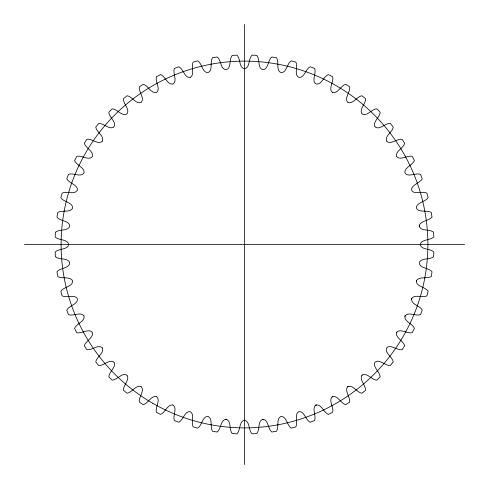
<?xml version="1.0" encoding="UTF-8"?>
<svg xmlns="http://www.w3.org/2000/svg" width="489" height="489" viewBox="0 0 489 489"><rect width="100%" height="100%" fill="white"/><g stroke="black" fill="none" stroke-linecap="round" stroke-linejoin="round"><path stroke-width="0.73" d="M77.299 190.404C74.267 195.093 66.626 190.777 62.103 193.143A189.487 189.487 0 0 0 60.862 197.782C63.613 202.226 73.65 202.428 72.458 208.595C69.304 212.837 62.079 209.842 57.739 212.489A189.487 189.487 0 0 0 56.987 217.232C59.958 221.309 70.434 220.557 69.646 226.774C66.956 231.321 59.45 229.103 55.416 232.183A189.487 189.487 0 0 0 55.159 236.982C58.778 240.643 67.72 238.901 68.766 244.586C67.439 250.056 58.802 248.4 55.159 252.018A189.487 189.487 0 0 0 55.416 256.817C59.462 259.879 66.877 257.703 69.634 262.183C70.508 268.443 59.951 267.685 56.987 271.768A189.487 189.487 0 0 0 57.739 276.511C62.079 279.158 69.304 276.163 72.458 280.405C73.656 286.572 63.613 286.774 60.862 291.218A189.487 189.487 0 0 0 62.103 295.857C66.693 298.058 73.643 294.262 77.17 298.235C78.925 304.231 69.083 305.393 66.755 310.16A189.487 189.487 0 0 0 68.472 314.641C73.075 316.585 80.758 311.285 83.925 315.9M416.445 280.784L416.377 281.12M411.646 298.761L411.555 299.054M77.433 189.989C77.751 184.726 69.236 183.363 66.755 178.84A189.487 189.487 0 0 1 68.472 174.359C73.209 172.464 80.428 177.617 83.888 173.179M411.714 298.559C410.344 304.335 420.179 305.564 422.245 310.16A189.487 189.487 0 0 1 420.528 314.641C415.742 316.499 408.272 311.322 405.008 316.059M411.591 298.926C413.994 293.644 422.545 298.339 426.897 295.857A189.487 189.487 0 0 0 428.138 291.218C425.393 286.762 415.222 286.554 416.573 280.325C419.837 276.236 426.909 279.115 431.261 276.511A189.487 189.487 0 0 0 432.013 271.768C429.042 267.691 418.566 268.443 419.354 262.226C422.044 257.679 429.55 259.897 433.584 256.817A189.487 189.487 0 0 0 433.841 252.018C430.424 248.259 419.978 250.123 420.265 243.724C422.679 239.109 430.106 240.411 433.841 236.982A189.487 189.487 0 0 0 433.584 232.183C429.733 228.766 419.238 231.768 419.244 225.142C421.518 220.588 428.596 220.936 432.013 217.232A189.487 189.487 0 0 0 431.261 212.489C427.068 209.53 416.952 213.485 416.261 207.067C417.899 202.201 425.155 201.859 428.138 197.782A189.487 189.487 0 0 0 426.897 193.143C422.282 190.667 412.985 195.582 411.408 189.316C412.527 184.304 419.709 183.21 422.245 178.84A189.487 189.487 0 0 0 420.528 174.359C415.894 172.311 406.946 178.302 404.733 172.214C405.247 167.085 412.355 165.245 414.409 160.618A189.487 189.487 0 0 0 412.233 156.339C407.306 155.117 400.613 160.594 396.799 156.822M405.167 315.698C403.15 321.334 412.808 323.571 414.409 328.382A189.487 189.487 0 0 1 412.233 332.661C407.392 334.176 399.146 327.398 396.328 333.058C396.133 338.26 403.18 340.839 404.715 345.68A189.487 189.487 0 0 1 402.099 349.708C397.068 350.509 390.069 343.608 386.42 348.144C384.953 353.364 392.374 356.836 393.26 361.872A189.487 189.487 0 0 1 390.234 365.607C385.13 365.858 378.792 358.205 374.727 362.514C373.015 367.563 379.751 371.695 380.173 376.781A189.487 189.487 0 0 1 376.781 380.173C371.677 379.941 366.603 371.909 361.897 375.271C359.067 379.831 365.772 385.155 365.607 390.234A189.487 189.487 0 0 1 361.872 393.26C356.738 392.508 352.276 383.425 347.214 387.123C344.904 391.597 350.21 397.092 349.708 402.099A189.487 189.487 0 0 1 345.68 404.715C340.705 403.297 337.544 394.806 332.294 396.732M404.916 316.255L405.094 315.857M84.047 172.825C84.866 167.556 76.486 165.294 74.591 160.618A189.487 189.487 0 0 1 76.767 156.339C81.681 154.952 88.32 160.832 92.225 156.786M92.421 156.443C93.729 151.101 85.716 148.295 84.285 143.32A189.487 189.487 0 0 1 86.901 139.292C91.804 138.308 98.387 145.288 102.354 141.168M396.628 332.477L396.842 332.104M102.403 141.101C104.505 135.93 96.529 132.158 95.74 127.128A189.487 189.487 0 0 1 98.766 123.393C103.851 123.149 108.888 129.878 113.644 127.201C117.501 122.611 108.821 117.207 108.827 112.219A189.487 189.487 0 0 1 112.219 108.827C117.317 109.035 121.773 116.596 126.749 114.047M127.073 113.76C130.068 109.322 123.149 103.772 123.393 98.766A189.487 189.487 0 0 1 127.128 95.74C132.109 96.486 136.095 104.64 141.101 102.403M361.994 375.185L362.312 374.892M347.551 386.848L348.003 386.518M141.382 102.201C144.854 98.112 138.503 91.853 139.292 86.901A189.487 189.487 0 0 1 143.32 84.285C148.271 85.538 151.077 93.949 156.48 92.397M332.63 396.536C327.856 400.002 334.054 407.264 332.661 412.233A189.487 189.487 0 0 1 328.382 414.409C323.504 412.612 321.359 403.272 315.582 405.222C311.823 409.042 316.31 415.699 314.641 420.528A189.487 189.487 0 0 1 310.16 422.245C305.484 419.825 304.372 410.809 298.681 411.671C294.085 414.403 298.088 422.319 295.857 426.897A189.487 189.487 0 0 1 291.218 428.138C286.915 425.296 286.67 416.414 281.077 416.384C275.894 418.382 279.298 426.964 276.511 431.261A189.487 189.487 0 0 1 271.768 432.013C267.764 428.822 268.547 419.825 262.868 419.275C257.477 420.937 260.062 429.574 256.817 433.584A189.487 189.487 0 0 1 252.018 433.841C248.32 430.234 250.13 421.084 244.286 420.234M332.104 396.842L332.477 396.628M156.822 92.201C160.728 88.497 155.025 81.608 156.339 76.767A189.487 189.487 0 0 1 160.618 74.591C165.41 76.351 167.324 85.007 172.862 84.029M316.059 405.008L315.741 405.149M173.143 83.906C177.684 80.734 172.428 73.069 174.359 68.472A189.487 189.487 0 0 1 178.84 66.755C183.344 68.821 184.793 78.582 190.319 77.329M315.857 405.094L316.255 404.916M190.404 77.299C195.105 74.279 190.771 66.62 193.143 62.103A189.487 189.487 0 0 1 197.782 60.862C202.073 63.417 202.299 72.928 207.966 72.604C213.271 70.593 209.604 61.822 212.489 57.739A189.487 189.487 0 0 1 217.232 56.987C221.248 59.97 220.46 69.53 226.175 69.725C231.603 68.209 228.901 59.181 232.183 55.416A189.487 189.487 0 0 1 236.982 55.159C240.661 58.546 238.883 67.977 244.543 68.766C250.099 67.824 248.357 58.57 252.018 55.159A189.487 189.487 0 0 1 256.817 55.416C260.111 59.175 257.379 68.283 262.868 69.725C268.54 69.456 267.764 59.976 271.768 56.987A189.487 189.487 0 0 1 276.511 57.739C279.396 61.822 275.729 70.593 281.034 72.604C286.701 72.928 286.927 63.423 291.218 60.862A189.487 189.487 0 0 1 295.857 62.103C298.327 66.455 293.669 74.958 298.889 77.396C304.433 78.13 305.637 68.876 310.16 66.755A189.487 189.487 0 0 1 314.641 68.472C316.689 73.038 310.98 81.29 316.218 84.065C321.713 84.86 323.602 76.382 328.382 74.591A189.487 189.487 0 0 1 332.661 76.767C334.152 81.51 327.893 88.882 332.404 92.329M262.74 419.287L263.174 419.238M244.763 420.234C238.864 421.017 240.686 430.234 236.982 433.841A189.487 189.487 0 0 1 232.183 433.584C228.895 429.586 231.59 420.681 225.961 419.25C220.466 420.124 221.187 428.786 217.232 432.013A189.487 189.487 0 0 1 212.489 431.261C209.708 426.964 213.1 418.376 207.923 416.384C202.33 416.414 202.085 425.296 197.782 428.138A189.487 189.487 0 0 1 193.143 426.897C190.893 422.325 194.952 414.342 190.276 411.659C184.616 410.876 183.509 419.819 178.84 422.245A189.487 189.487 0 0 1 174.359 420.528C172.507 415.729 177.648 408.358 172.984 405.026M24.45 244.5L464.55 244.5M225.826 419.238L226.389 419.299M172.862 404.971C167.379 404.195 165.38 412.496 160.618 414.409A189.487 189.487 0 0 1 156.339 412.233C155.086 407.331 160.777 400.234 156.669 396.713M156.48 396.603C151.119 395.271 148.314 403.248 143.32 404.715A189.487 189.487 0 0 1 139.292 402.099C138.491 397.05 145.074 390.705 141.168 386.646M332.441 92.354C337.716 94.224 340.815 85.422 345.68 84.285A189.487 189.487 0 0 1 349.708 86.901C350.686 91.773 343.724 98.454 347.832 102.354M347.966 102.458C352.979 104.505 356.897 96.51 361.872 95.74A189.487 189.487 0 0 1 365.607 98.766C365.906 103.839 358.871 109.157 361.958 113.79M141.064 386.567C136.052 384.635 132.122 392.343 127.128 393.26A189.487 189.487 0 0 1 123.393 390.234C123.21 385.149 130.001 379.782 127.073 375.24M362.056 113.876C366.793 117.073 371.781 108.876 376.781 108.827A189.487 189.487 0 0 1 380.173 112.219C379.929 117.305 372.41 121.847 374.977 126.779M126.944 375.124C122.207 372.184 117.299 379.892 112.219 380.173A189.487 189.487 0 0 1 108.827 376.781C109.114 371.713 116.602 367.019 114.023 362.221M375.069 126.877C379.446 130.557 385.259 122.928 390.234 123.393A189.487 189.487 0 0 1 393.26 127.128C392.453 132.158 384.574 135.893 386.567 141.064M113.906 362.092C109.652 358.822 103.809 365.754 98.766 365.607A189.487 189.487 0 0 1 95.74 361.872C96.571 356.866 104.438 353.015 102.458 347.966M386.646 141.168C390.613 145.288 397.196 138.308 402.099 139.292A189.487 189.487 0 0 1 404.715 143.32C403.376 148.338 394.843 151.26 396.713 156.669M102.354 347.832C98.32 343.975 91.938 350.479 86.901 349.708A189.487 189.487 0 0 1 84.285 345.68C85.801 340.833 92.947 338.241 92.653 333.015C89.799 327.428 81.608 334.17 76.767 332.661A189.487 189.487 0 0 1 74.591 328.382C76.247 323.626 85.398 321.475 83.961 315.98M419.262 226.046L419.299 226.389M419.238 225.826L419.287 226.26M244.5 24.45L244.5 464.55M152.812 403.309A183.375 183.375 0 0 0 427.875 244.5A183.375 183.375 0 0 0 152.812 85.691A183.375 183.375 0 0 0 152.812 403.309"/></g></svg>
